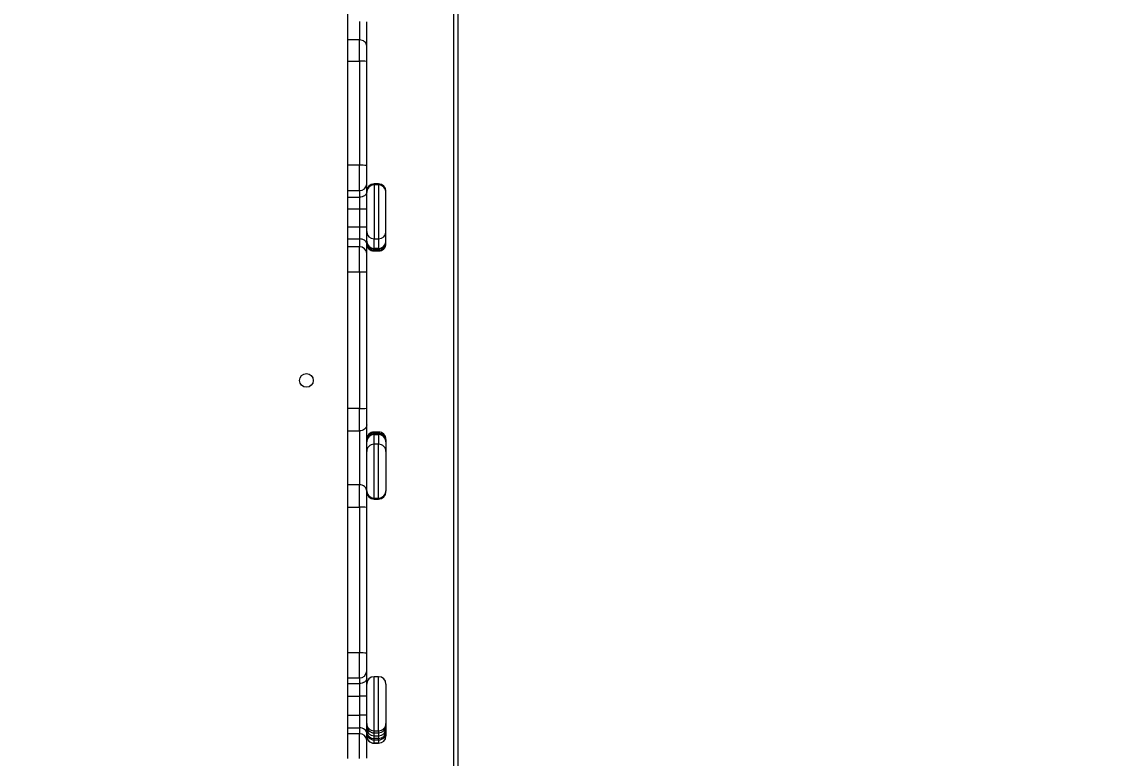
# Model space of a CAD drawing. Header units: millimetres. Extents: x -8083 to 6576, y -6691 to 5601.
# Drawn here: x 2590 to 3781, y -248 to 557 of the extents above; entities that cross this region are included whole.
import ezdxf

# ---------------------------------------------------------------- set-up
doc = ezdxf.new("R2010")
doc.units = ezdxf.units.MM
doc.layers.add('DIKOM_ОБЪЕКТ', color=7, linetype='Continuous')
doc.layers.add('DIKOM_РАЗМЕР_ОБЪЕКТА', color=7, linetype='Continuous')
doc.styles.add('style1', font='arial.ttf', dxfattribs={"width": 0.8})
doc.dimstyles.new('1-50', dxfattribs={"dimtxt": 300, "dimasz": 200, "dimexe": 100, "dimexo": 0, "dimgap": 100, "dimtad": 1, "dimtxsty": 'style1', "dimcen": 200, "dimclrd": 7, "dimclre": 7, "dimclrt": 7, "dimadec": 1, "dimazin": 2, "dimtfac": 1, "dimtmove": 0, "dimatfit": 2, "dimfxl": 0, "dimlwd": 25, "dimlwe": 18, "dimarcsym": 0})

# ---------------------------------------------------------------- blocks, each defined once
blk = doc.blocks.new('*D10')
at = {"layer": 'Defpoints', "color": 0, "transparency": 16777216}
for p in [(-4711.6, -59.9), (5076.7, -1609.9), (5076.7, -5900.2)]:
    blk.add_point(p, dxfattribs=at)
at = {"layer": 'DIKOM_РАЗМЕР_ОБЪЕКТА', "color": 7, "lineweight": 18, "transparency": 16777216}
for p, q in [((-4711.6, -59.9), (-4711.6, -6000.2)), ((5076.7, -1609.9), (5076.7, -6000.2))]:
    blk.add_line(p, q, dxfattribs=at)
at = {"layer": 'DIKOM_РАЗМЕР_ОБЪЕКТА', "color": 7, "lineweight": 25, "transparency": 16777216}
blk.add_line((-4511.6, -5900.2), (4876.7, -5900.2), dxfattribs=at)
at = {"layer": 'DIKOM_РАЗМЕР_ОБЪЕКТА', "color": 7, "transparency": 16777216}
for points in [[(-4511.6, -5866.9), (-4511.6, -5933.5), (-4711.6, -5900.2)], [(4876.7, -5866.9), (4876.7, -5933.5), (5076.7, -5900.2)]]:
    blk.add_solid(points, dxfattribs=at)
at = {"layer": 'DIKOM_РАЗМЕР_ОБЪЕКТА', "color": 7, "transparency": 16777216, "insert": (410.1, -5647), "char_height": 300, "attachment_point": 5, "style": 'style1'}
blk.add_mtext('10000', dxfattribs=at)

msp = doc.modelspace()

# ---------------------------------------------------------------- linework, layer by layer
at = {"layer": 'DIKOM_ОБЪЕКТ', "color": 7, "linetype": 'Continuous', "lineweight": 15}
for p, q in [((3062.07, 675.118), (3062.07, -794.882)), ((3067.07, -794.882), (3067.07, 675.118)), ((2946.07, 596.821), (2946.07, 537.516)), ((2959.07, 557.544), (2959.07, 537.516)), ((2959.07, 537.516), (2946.07, 537.516)), ((2946.07, 537.516), (2946.07, 514.329)), ((2959.07, 514.329), (2959.07, 537.516)), ((2946.07, 514.329), (2959.07, 514.329)), ((2946.07, 514.329), (2946.07, 400.515)), ((2959.07, 514.329), (2959.07, 400.515)), ((2967.07, 400.114), (2967.07, 513.929)), ((2959.07, 400.515), (2946.07, 400.515)), ((2946.07, 400.515), (2946.07, 372.699)), ((2959.07, 372.699), (2959.07, 400.515)), ((2946.07, 372.699), (2959.07, 372.699)), ((2946.07, 372.699), (2946.07, 365.611)), ((2959.07, 372.699), (2959.07, 365.611)), ((2967.07, 371.183), (2967.07, 371.244)), ((2980.07, 380.045), (2975.07, 380.045)), ((2975.07, 380.045), (2975.07, 378.953)), ((2980.07, 378.996), (2975.07, 378.996)), ((2975.07, 378.996), (2975.07, 320.014)), ((2980.07, 380.045), (2980.07, 378.953)), ((2980.07, 378.996), (2980.07, 320.014)), ((2988.07, 371.158), (2988.07, 371.244)), ((2946.07, 365.611), (2959.07, 365.611)), ((2946.07, 365.611), (2946.07, 352.678)), ((2959.07, 365.611), (2959.07, 352.678)), ((2946.07, 352.678), (2959.07, 352.678)), ((2946.07, 352.678), (2946.07, 333.074)), ((2959.07, 352.678), (2959.07, 333.074)), ((2967.07, 333.298), (2967.07, 352.902)), ((2946.07, 333.074), (2959.07, 333.074)), ((2946.07, 333.074), (2946.07, 319.869)), ((2959.07, 333.074), (2959.07, 319.869)), ((2988.07, 317.562), (2988.07, 328.009)), ((2946.07, 319.869), (2959.07, 319.869)), ((2946.07, 319.869), (2946.07, 311.13)), ((2959.07, 311.13), (2946.07, 311.13)), ((2946.07, 311.13), (2946.07, 283.813)), ((2959.07, 319.869), (2959.07, 311.13)), ((2959.07, 283.813), (2959.07, 311.13)), ((2975.07, 320.014), (2980.07, 320.014)), ((2975.07, 309.567), (2975.07, 320.014)), ((2980.07, 320.014), (2980.07, 309.567)), ((2988.07, 316.795), (2988.07, 317.212)), ((2988.07, 315.912), (2988.07, 316.795)), ((2988.07, 314.748), (2988.07, 315.912)), ((2980.07, 309.567), (2975.07, 309.567)), ((2975.07, 309.567), (2975.07, 309.548)), ((2975.07, 309.548), (2980.07, 309.548)), ((2975.07, 309.121), (2975.07, 309.548)), ((2980.07, 309.121), (2975.07, 309.121)), ((2975.07, 309.121), (2975.07, 307.917)), ((2975.07, 307.917), (2980.07, 307.917)), ((2975.07, 306.752), (2975.07, 307.917)), ((2980.07, 306.752), (2975.07, 306.752)), ((2975.07, 306.752), (2975.07, 306.732)), ((2975.07, 306.732), (2980.07, 306.732)), ((2980.07, 309.567), (2980.07, 309.548)), ((2980.07, 309.548), (2980.07, 309.121)), ((2980.07, 309.121), (2980.07, 307.917)), ((2980.07, 307.917), (2980.07, 306.752)), ((2980.07, 306.752), (2980.07, 306.732)), ((2946.07, 283.813), (2959.07, 283.813)), ((2946.07, 283.813), (2946.07, 134.434)), ((2959.07, 283.813), (2959.07, 134.434)), ((2967.07, 134.663), (2967.07, 284.042)), ((2959.07, 134.434), (2946.07, 134.434)), ((2946.07, 134.434), (2946.07, 109.986)), ((2959.07, 109.986), (2959.07, 134.434)), ((2946.07, 109.986), (2959.07, 109.986)), ((2946.07, 109.986), (2946.07, 50.935)), ((2959.07, 109.986), (2959.07, 50.935)), ((2980.07, 108.67), (2975.07, 108.67)), ((2975.07, 108.65), (2975.07, 108.67)), ((2975.07, 107.485), (2975.07, 108.65)), ((2975.07, 108.65), (2980.07, 108.65)), ((2975.07, 106.282), (2975.07, 107.485)), ((2980.07, 107.485), (2975.07, 107.485)), ((2980.07, 108.65), (2980.07, 108.67)), ((2980.07, 108.65), (2980.07, 107.485)), ((2980.07, 106.282), (2980.07, 107.485)), ((2975.07, 106.282), (2980.07, 106.282)), ((2975.07, 105.854), (2975.07, 106.282)), ((2980.07, 105.854), (2975.07, 105.854)), ((2975.07, 105.836), (2975.07, 105.854)), ((2975.07, 95.388), (2975.07, 105.836)), ((2975.07, 105.836), (2980.07, 105.836)), ((2980.07, 95.388), (2975.07, 95.388)), ((2975.07, 36.406), (2975.07, 95.388)), ((2980.07, 106.282), (2980.07, 105.854)), ((2980.07, 105.836), (2980.07, 105.854)), ((2980.07, 105.836), (2980.07, 95.388)), ((2980.07, 36.406), (2980.07, 95.388)), ((2988.07, 100.655), (2988.07, 99.49)), ((2988.07, 99.49), (2988.07, 98.608)), ((2988.07, 98.608), (2988.07, 98.123)), ((2988.07, 97.841), (2988.07, 87.393)), ((2959.07, 50.935), (2946.07, 50.935)), ((2946.07, 50.935), (2946.07, 26.439)), ((2959.07, 26.439), (2959.07, 50.935)), ((2975.07, 35.357), (2975.07, 36.45)), ((2975.07, 36.406), (2980.07, 36.406)), ((2980.07, 35.357), (2980.07, 36.45)), ((2988.07, 44.27), (2988.07, 44.158)), ((2988.07, 43.402), (2988.07, 43.392)), ((2946.07, 26.439), (2959.07, 26.439)), ((2946.07, 26.439), (2946.07, -132.937)), ((2959.07, 26.439), (2959.07, -132.937)), ((2967.07, -133.154), (2967.07, 26.222)), ((2975.07, 35.357), (2980.07, 35.357)), ((2946.07, -132.937), (2946.07, -159.991)), ((2959.07, -132.937), (2946.07, -132.937)), ((2959.07, -159.991), (2959.07, -132.937)), ((2946.07, -159.991), (2959.07, -159.991)), ((2946.07, -159.991), (2946.07, -166.332)), ((2946.07, -166.332), (2959.07, -166.332)), ((2946.07, -166.332), (2946.07, -180.203)), ((2959.07, -159.991), (2959.07, -166.332)), ((2959.07, -166.332), (2959.07, -180.203)), ((2980.07, -158.939), (2975.07, -158.939)), ((2975.07, -217.935), (2975.07, -158.939)), ((2980.07, -217.935), (2980.07, -158.939)), ((2946.07, -180.203), (2959.07, -180.203)), ((2946.07, -180.203), (2946.07, -201.008)), ((2967.07, -180.203), (2959.07, -180.203)), ((2959.07, -180.203), (2959.07, -201.008)), ((2967.07, -201.008), (2967.07, -180.203)), ((2946.07, -201.008), (2959.07, -201.008)), ((2946.07, -201.008), (2946.07, -214.878)), ((2959.07, -201.008), (2959.07, -214.878)), ((2967.07, -201.008), (2959.07, -201.008)), ((2988.07, -209.936), (2988.07, -212.276)), ((2946.07, -214.878), (2959.07, -214.878)), ((2946.07, -214.878), (2946.07, -221.213)), ((2959.07, -221.213), (2946.07, -221.213)), ((2946.07, -221.213), (2946.07, -248.253)), ((2959.07, -214.878), (2959.07, -221.213)), ((2959.07, -248.253), (2959.07, -221.213)), ((2975.07, -217.935), (2980.07, -217.935)), ((2975.07, -220.274), (2975.07, -217.935)), ((2975.07, -220.274), (2980.07, -220.274)), ((2975.07, -223.471), (2975.07, -220.274)), ((2975.07, -223.471), (2980.07, -223.471)), ((2975.07, -226.361), (2975.07, -223.471)), ((2980.07, -217.935), (2980.07, -220.274)), ((2980.07, -220.274), (2980.07, -223.471)), ((2980.07, -223.471), (2980.07, -226.361)), ((2988.07, -215.885), (2988.07, -218.775)), ((2988.07, -219.909), (2988.07, -223.567)), ((2980.07, -226.361), (2975.07, -226.361)), ((2975.07, -227.908), (2975.07, -226.361)), ((2975.07, -227.908), (2980.07, -227.908)), ((2975.07, -231.566), (2975.07, -227.908)), ((2980.07, -231.566), (2975.07, -231.566)), ((2975.07, -231.571), (2975.07, -231.566)), ((2975.07, -231.571), (2980.07, -231.571)), ((2980.07, -227.908), (2980.07, -226.361)), ((2980.07, -227.908), (2980.07, -231.566)), ((2980.07, -231.571), (2980.07, -231.566))]:
    msp.add_line(p, q, dxfattribs=at)
at = {"layer": 'DIKOM_ОБЪЕКТ', "color": 7, "linetype": 'Continuous', "lineweight": 15, "flags": 128}
for points in [[(2967.07, 530.932), (2966.917, 532.217), (2966.461, 533.452), (2965.722, 534.59), (2964.727, 535.588), (2963.515, 536.406), (2962.132, 537.015), (2960.631, 537.389), (2959.07, 537.516)], [(2967.07, 371.008), (2966.917, 369.955), (2966.461, 368.943), (2965.722, 368.01), (2964.727, 367.192), (2963.515, 366.521), (2962.132, 366.022), (2960.631, 365.715), (2959.07, 365.611)], [(2967.07, 314.811), (2966.917, 315.797), (2966.461, 316.746), (2965.722, 317.621), (2964.727, 318.387), (2963.515, 319.016), (2962.132, 319.484), (2960.631, 319.772), (2959.07, 319.869)], [(2967.07, 116.735), (2966.917, 115.418), (2966.461, 114.152), (2965.722, 112.986), (2964.727, 111.963), (2963.515, 111.124), (2962.132, 110.5), (2960.631, 110.116), (2959.07, 109.986)], [(2967.07, 44.186), (2966.917, 45.503), (2966.461, 46.769), (2965.722, 47.936), (2964.727, 48.959), (2963.515, 49.798), (2962.132, 50.422), (2960.631, 50.806), (2959.07, 50.935)], [(2967.07, -160.784), (2966.917, -161.866), (2966.461, -162.907), (2965.722, -163.866), (2964.727, -164.707), (2963.515, -165.397), (2962.132, -165.91), (2960.631, -166.226), (2959.07, -166.332)], [(2967.07, -220.427), (2966.917, -219.344), (2966.461, -218.303), (2965.722, -217.344), (2964.727, -216.503), (2963.515, -215.813), (2962.132, -215.301), (2960.631, -214.985), (2959.07, -214.878)]]:
    msp.add_lwpolyline(points, dxfattribs=at)
at = {"layer": 'DIKOM_ОБЪЕКТ', "color": 7, "linetype": 'Continuous', "lineweight": 15}
msp.add_circle((2901.07, 165.118), 7.5, dxfattribs=at)
for centre, radius, start, end in [((2961.065, 474.085), 40.294, 81.428579, 92.837158), ((2961.065, 360.27), 40.294, 81.428579, 92.837158), ((2959.532, 380.241), 7.557, 266.499606, 356.009067), ((2975.07, 372.045), 8, 90, 180), ((2975.07, 370.996), 8, 90, 180), ((2974.746, 371.18), 7.676, 120.23823, 179.518677), ((2980.07, 372.045), 8, 0, 90), ((2980.07, 370.996), 8, 0, 90), ((2980.395, 371.18), 7.676, 0.481795, 59.761298), ((2961.068, 424.374), 71.724, 268.403845, 274.800379), ((2961.068, 404.77), 71.724, 268.403845, 274.800379), ((2975.068, 328.012), 7.998, 180.017938, 270.01665), ((2980.073, 328.012), 7.998, 269.98353, 359.981455), ((2959.514, 303.571), 7.573, 3.815115, 93.362351), ((2975.068, 317.564), 7.997, 180.016725, 270.017864), ((2975.07, 317.548), 8, 180, 270), ((2974.911, 316.961), 7.842, 181.216051, 271.165038), ((2975.068, 314.75), 7.997, 180.016725, 270.017864), ((2975.07, 314.732), 8, 180, 270), ((2975.068, 315.916), 7.998, 190.063299, 270.015228), ((2980.073, 317.564), 7.998, 269.982316, 359.982669), ((2980.07, 317.548), 8, 270, 0), ((2980.23, 316.961), 7.842, 268.835153, 358.78333), ((2980.073, 315.915), 7.998, 269.982316, 359.982669), ((2980.073, 314.75), 7.998, 269.982316, 359.982669), ((2980.07, 314.732), 8, 270, 0), ((2961.069, 353.866), 70.082, 268.365458, 274.912132), ((2961.069, 204.502), 70.097, 268.366143, 274.911447), ((2975.07, 100.67), 8, 90, 180), ((2975.068, 100.653), 7.997, 89.981893, 179.983091), ((2975.068, 99.488), 7.998, 89.982565, 179.982846), ((2980.07, 100.67), 8, 0, 90), ((2980.073, 100.653), 7.998, 0.017516, 90.017927), ((2980.073, 99.488), 7.998, 0.017761, 90.017255), ((2974.911, 98.442), 7.842, 88.833209, 178.785701), ((2975.07, 97.854), 8, 90, 180), ((2975.068, 97.839), 7.998, 89.982743, 179.982668), ((2975.068, 87.391), 7.997, 89.981893, 179.983518), ((2980.23, 98.441), 7.842, 1.214917, 91.166599), ((2980.07, 97.854), 8, 0, 90), ((2980.073, 97.839), 7.998, 0.017938, 90.017077), ((2980.073, 87.391), 7.998, 0.017088, 90.017927), ((2975.07, 44.406), 8, 180, 270), ((2974.744, 44.222), 7.674, 180.474317, 239.769227), ((2975.07, 43.357), 8, 180, 270), ((2980.07, 44.406), 8, 270, 0), ((2980.07, 43.357), 8, 270, 0), ((2980.397, 44.222), 7.674, 300.231244, 359.525211), ((2961.069, -47.53), 73.997, 85.347928, 91.547664), ((2961.069, -206.906), 73.997, 85.347928, 91.547664), ((2959.54, -152.456), 7.549, 266.432562, 355.920064), ((2975.07, -166.939), 8, 90, 180), ((2980.07, -166.939), 8, 0, 90), ((2975.07, -209.936), 7.999, 180.003699, 270.00484), ((2975.07, -212.275), 7.999, 180.003941, 270.004597), ((2980.071, -209.936), 7.999, 269.99534, 359.995695), ((2980.071, -212.275), 7.999, 269.995583, 359.995452), ((2959.541, -228.747), 7.549, 4.086995, 93.57344), ((2974.869, -215.673), 7.801, 181.56055, 271.479974), ((2975.07, -219.909), 7.999, 180.003699, 270.00484), ((2975.07, -223.566), 7.999, 180.003941, 270.004597), ((2975.07, -223.571), 8, 180, 270), ((2974.901, -218.48), 7.883, 194.555058, 271.234158), ((2980.272, -215.673), 7.801, 268.520221, 358.438828), ((2980.272, -218.562), 7.801, 268.520221, 358.438828), ((2980.071, -219.908), 7.999, 269.99534, 359.995695), ((2980.071, -223.566), 7.999, 269.995583, 359.995452), ((2980.07, -223.571), 8, 270, 0)]:
    msp.add_arc(centre, radius, start, end, dxfattribs=at)
for points, knots in [([(2967.07, 530.932), (2967.07, 531.985), (2967.07, 534.117), (2967.07, 537.996), (2967.07, 542.356), (2967.07, 547.163), (2967.07, 552.149), (2967.07, 555.602), (2967.07, 557.256)], [0, 0, 0, 0, 0.16310368, 0.33018188, 0.50002105, 0.67127628, 0.84253029, 1, 1, 1, 1]), ([(2967.07, 513.929), (2967.07, 515.58), (2967.07, 518.927), (2967.07, 523.62), (2967.07, 527.81), (2967.07, 529.901), (2967.07, 530.932)], [0, 0, 0, 0, 0.24668872, 0.50000015, 0.75331284, 1, 1, 1, 1]), ([(2967.07, 379.715), (2967.07, 380.226), (2967.07, 381.261), (2967.07, 383.267), (2967.07, 385.601), (2967.07, 388.238), (2967.07, 391.095), (2967.07, 394.083), (2967.07, 397.109), (2967.07, 399.122), (2967.07, 400.114)], [0, 0, 0, 0, 0.12070376, 0.24501452, 0.37185154, 0.50000069, 0.62814509, 0.75498693, 0.87929925, 1, 1, 1, 1]), ([(2967.07, 371.008), (2967.07, 372.688), (2967.07, 376.048), (2967.07, 378.493), (2967.07, 379.715)], [0, 0, 0, 0, 0.50000241, 1, 1, 1, 1]), ([(2967.07, 352.902), (2967.07, 354.548), (2967.07, 357.868), (2967.07, 362.663), (2967.07, 367.165), (2967.07, 369.734), (2967.07, 371.008)], [0, 0, 0, 0, 0.24800865, 0.49999747, 0.75199215, 1, 1, 1, 1]), ([(2988.07, 371.333), (2988.07, 371.59), (2988.07, 371.854), (2988.07, 371.895), (2988.07, 371.896)], [0, 0, 0, 0, 0.97467583, 1, 1, 1, 1]), ([(2988.07, 328.009), (2988.07, 328.125), (2988.07, 328.363), (2988.07, 329.698), (2988.07, 331.815), (2988.07, 334.729), (2988.07, 337.684), (2988.07, 340.263), (2988.07, 342.887), (2988.07, 346.228), (2988.07, 350.251), (2988.07, 354.248), (2988.07, 358.212), (2988.07, 361.994), (2988.07, 365.333), (2988.07, 367.565), (2988.07, 368.955), (2988.07, 370.032), (2988.07, 370.864), (2988.07, 370.918), (2988.07, 370.941)], [0, 0, 0, 0, 0.05890056, 0.12133009, 0.18635727, 0.25276227, 0.31916823, 0.35171789, 0.3842777, 0.44670732, 0.50560927, 0.56451138, 0.6269409, 0.69196652, 0.75837404, 0.82477893, 0.85732786, 0.88988699, 0.95231704, 1, 1, 1, 1]), ([(2967.07, 314.811), (2967.07, 316.142), (2967.07, 318.825), (2967.07, 323.445), (2967.07, 328.317), (2967.07, 331.646), (2967.07, 333.298)], [0, 0, 0, 0, 0.24800229, 0.50000047, 0.75199509, 1, 1, 1, 1]), ([(2967.07, 304.075), (2967.07, 305.03), (2967.07, 306.942), (2967.07, 310.562), (2967.07, 313.395), (2967.07, 314.811)], [0, 0, 0, 0, 0.33321314, 0.66679019, 1, 1, 1, 1]), ([(2967.07, 284.042), (2967.07, 285.024), (2967.07, 287.018), (2967.07, 290.004), (2967.07, 292.944), (2967.07, 295.748), (2967.07, 298.332), (2967.07, 300.613), (2967.07, 302.571), (2967.07, 303.578), (2967.07, 304.075)], [0, 0, 0, 0, 0.12078267, 0.24511286, 0.37191768, 0.50000001, 0.62807548, 0.75488386, 0.8792094, 1, 1, 1, 1]), ([(2967.07, 116.735), (2967.07, 117.784), (2967.07, 119.915), (2967.07, 124.336), (2967.07, 129.336), (2967.07, 132.905), (2967.07, 134.663)], [0, 0, 0, 0, 0.24624172, 0.4999996, 0.75375043, 1, 1, 1, 1]), ([(2967.07, 44.186), (2967.07, 45.177), (2967.07, 47.183), (2967.07, 50.881), (2967.07, 55.068), (2967.07, 59.714), (2967.07, 64.695), (2967.07, 69.891), (2967.07, 75.17), (2967.07, 80.459), (2967.07, 85.747), (2967.07, 91.027), (2967.07, 96.223), (2967.07, 101.205), (2967.07, 105.85), (2967.07, 110.039), (2967.07, 113.737), (2967.07, 115.743), (2967.07, 116.735)], [0, 0, 0, 0, 0.06077339, 0.12300231, 0.18624296, 0.24999943, 0.31375668, 0.3769974, 0.43922644, 0.49999934, 0.56077294, 0.62300198, 0.68624178, 0.74999871, 0.81375657, 0.876996, 0.939225, 1, 1, 1, 1]), ([(2988.07, 87.393), (2988.07, 87.278), (2988.07, 87.04), (2988.07, 85.705), (2988.07, 83.588), (2988.07, 80.674), (2988.07, 77.719), (2988.07, 75.14), (2988.07, 72.516), (2988.07, 69.174), (2988.07, 65.152), (2988.07, 61.155), (2988.07, 57.19), (2988.07, 53.409), (2988.07, 50.07), (2988.07, 47.838), (2988.07, 46.448), (2988.07, 45.37), (2988.07, 44.538), (2988.07, 44.485), (2988.07, 44.462)], [0, 0, 0, 0, 0.05890383, 0.1213329, 0.18635766, 0.25276399, 0.31917048, 0.35172004, 0.38427894, 0.44670925, 0.50561103, 0.56451208, 0.62694228, 0.69196947, 0.75837446, 0.8247797, 0.85732853, 0.88988757, 0.95231723, 1, 1, 1, 1]), ([(2967.07, 26.222), (2967.07, 27.983), (2967.07, 31.559), (2967.07, 36.571), (2967.07, 41.001), (2967.07, 43.135), (2967.07, 44.186)], [0, 0, 0, 0, 0.24623674, 0.50000055, 0.75376848, 1, 1, 1, 1]), ([(2967.07, -152.993), (2967.07, -152.492), (2967.07, -151.474), (2967.07, -149.517), (2967.07, -147.251), (2967.07, -144.695), (2967.07, -141.927), (2967.07, -139.029), (2967.07, -136.088), (2967.07, -134.122), (2967.07, -133.154)], [0, 0, 0, 0, 0.1209148, 0.24526782, 0.37201734, 0.50000062, 0.62798861, 0.75473889, 0.87908817, 1, 1, 1, 1]), ([(2967.07, -160.784), (2967.07, -159.296), (2967.07, -156.32), (2967.07, -154.102), (2967.07, -152.993)], [0, 0, 0, 0, 0.49999812, 1, 1, 1, 1]), ([(2967.07, -180.203), (2967.07, -178.43), (2967.07, -174.853), (2967.07, -169.677), (2967.07, -164.841), (2967.07, -162.128), (2967.07, -160.784)], [0, 0, 0, 0, 0.24769113, 0.49999995, 0.75230594, 1, 1, 1, 1]), ([(2988.07, -166.97), (2988.07, -167.015), (2988.07, -167.112), (2988.07, -168.215), (2988.07, -170.127), (2988.07, -172.864), (2988.07, -175.698), (2988.07, -178.2), (2988.07, -180.763), (2988.07, -184.057), (2988.07, -188.062), (2988.07, -192.081), (2988.07, -196.107), (2988.07, -199.994), (2988.07, -203.481), (2988.07, -205.865), (2988.07, -207.388), (2988.07, -208.604), (2988.07, -209.654), (2988.07, -209.844), (2988.07, -209.936)], [0, 0, 0, 0, 0.05299918, 0.11507896, 0.17974213, 0.24577627, 0.31181126, 0.34417907, 0.37655713, 0.43863894, 0.49721194, 0.55578477, 0.61786673, 0.6825299, 0.74856308, 0.81459944, 0.84696619, 0.8793431, 0.94142406, 1, 1, 1, 1]), ([(2967.07, -220.427), (2967.07, -219.083), (2967.07, -216.37), (2967.07, -211.533), (2967.07, -206.358), (2967.07, -202.78), (2967.07, -201.008)], [0, 0, 0, 0, 0.24769401, 0.49999748, 0.75230891, 1, 1, 1, 1]), ([(2988.07, -212.276), (2988.07, -212.39), (2988.07, -212.617), (2988.07, -213.829), (2988.07, -215.2), (2988.07, -215.885)], [0, 0, 0, 0, 0.33325334, 0.66673508, 1, 1, 1, 1]), ([(2967.07, -228.209), (2967.07, -227.101), (2967.07, -224.885), (2967.07, -221.913), (2967.07, -220.427)], [0, 0, 0, 0, 0.50000013, 1, 1, 1, 1]), ([(2988.07, -218.775), (2988.07, -219.09), (2988.07, -219.721), (2988.07, -219.846), (2988.07, -219.909)], [0, 0, 0, 0, 0.50000379, 1, 1, 1, 1]), ([(2967.07, -248.038), (2967.07, -247.07), (2967.07, -245.106), (2967.07, -242.166), (2967.07, -239.27), (2967.07, -236.505), (2967.07, -233.95), (2967.07, -231.684), (2967.07, -229.728), (2967.07, -228.711), (2967.07, -228.209)], [0, 0, 0, 0, 0.12091647, 0.24526751, 0.37201817, 0.50000165, 0.62798005, 0.75473089, 0.87908492, 1, 1, 1, 1])]:
    msp.add_open_spline(points, degree=3, knots=knots, dxfattribs=at)

# ---------------------------------------------------------------- dimensions: what is measured, and where the dimension line sits
at = {"layer": 'DIKOM_РАЗМЕР_ОБЪЕКТА'}
dim = msp.add_linear_dim(base=(5076.718, -5900.189), p1=(-4711.621, -59.882), p2=(5076.718, -1609.882), text='10000', dimstyle='1-50', dxfattribs=at)
dim.commit()
dim.dimension.update_dxf_attribs({"geometry": '*D10', "text_midpoint": (410.054, -5900.189), "dimtype": 160})

doc.saveas('drawing.dxf')
